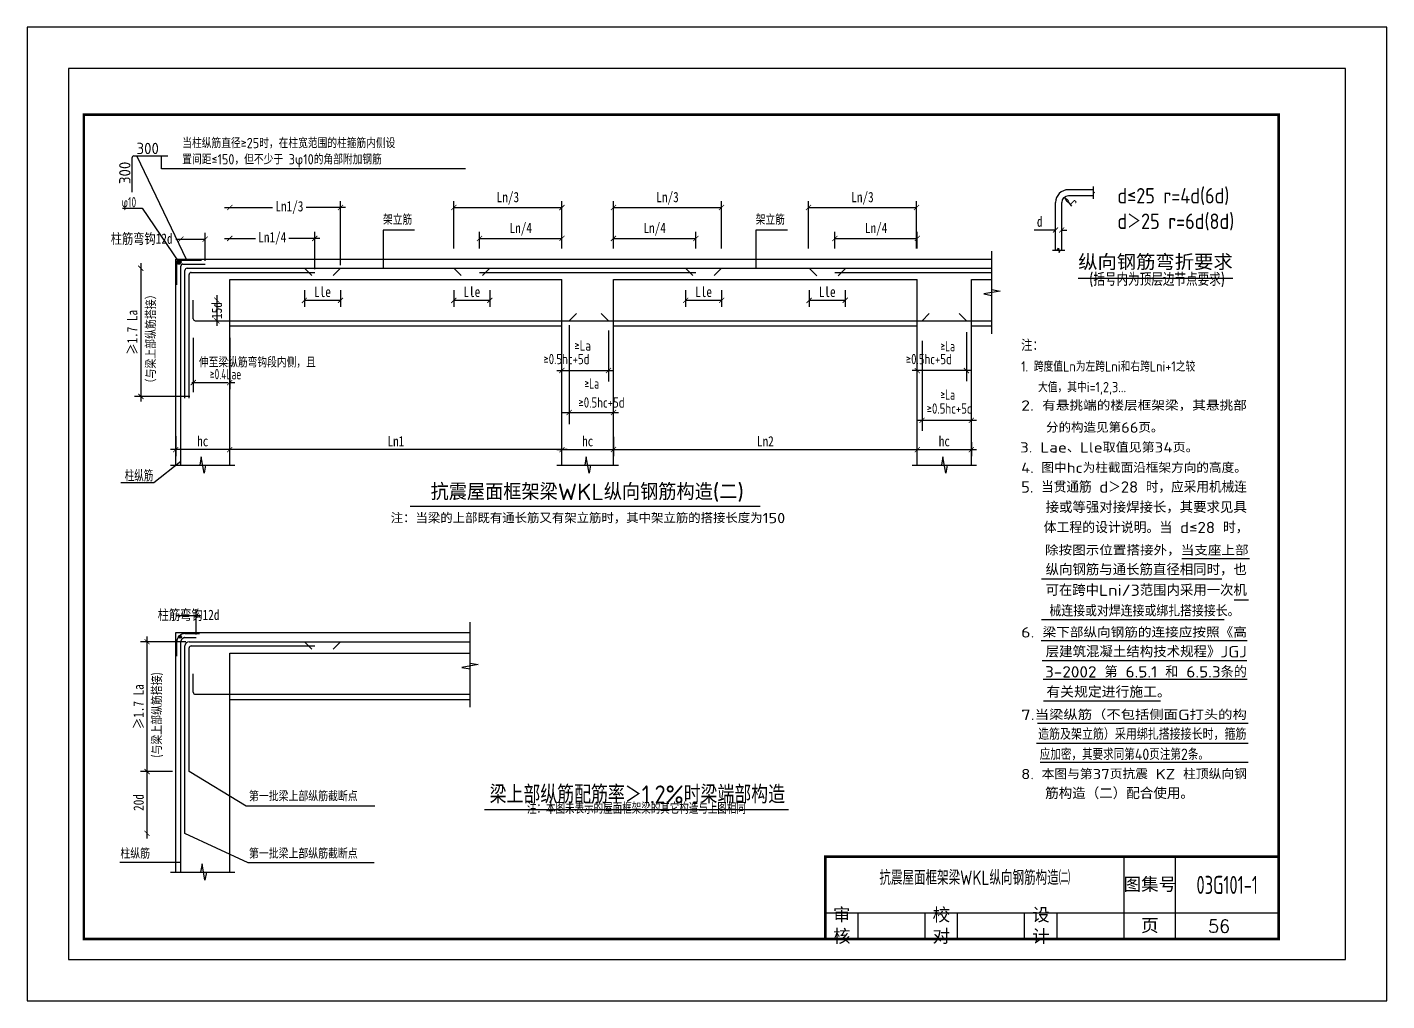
# Model space of a CAD drawing. Extents: x 1442 to 2852, y 1062 to 1251.
# Drawn here: x 1441.5 to 1705.5, y 1061.6 to 1250.6 of the extents above; entities that cross this region are included whole.
import ezdxf
from ezdxf.enums import TextEntityAlignment as Align

# ---------------------------------------------------------------- set-up
doc = ezdxf.new("R2010")
doc.units = 0
doc.header["$LTSCALE"] = 1000
doc.header["$MEASUREMENT"] = 0
doc.header["$PDMODE"] = 32
doc.header["$PDSIZE"] = -10
doc.linetypes.add('DASHED2', pattern=[9.525, 6.35, -3.175])
doc.layers.get('0').update_dxf_attribs({"linetype": 'CONTINUOUS'})
doc.layers.get('DEFPOINTS').update_dxf_attribs({"linetype": 'CONTINUOUS'})
for name, color, linetype in [('图线', 50, 'CONTINUOUS'), ('文字尺寸', 3, 'CONTINUOUS'), ('粗线', 10, 'CONTINUOUS'), ('粗虚', 12, 'DASHED2'), ('细线', 210, 'CONTINUOUS'), ('虚线', 4, 'DASHED2')]:
    doc.layers.add(name, color=color, linetype=linetype)
doc.styles.add('FS', font='', dxfattribs={"width": 0.8})
doc.styles.add('HZ', font='romans1.shx')
doc.styles.add('TSSD_REIN', font='tssdeng.shx', dxfattribs={"width": 0.7, "bigfont": 'hztxt.shx'})
doc.styles.get('FS').set_extended_font_data('FangSong_GB2312')
doc.dimstyles.new('FS', dxfattribs={"dimtxt": 2, "dimasz": 1, "dimexe": 1.25, "dimexo": 0.625, "dimtad": 1, "dimdec": 4, "dimtxsty": 'FS', "dimblk1": 'ARCHTICK', "dimblk2": 'ARCHTICK', "dimsah": 1, "dimcen": 0, "dimclrt": 256, "dimazin": 3, "dimtfac": 1, "dimtdec": 4, "dimtofl": 0, "dimtmove": 0, "dimatfit": 3, "dimtolj": 1, "dimtzin": 0})
doc.dimstyles.new('NORMAL', dxfattribs={"dimtxt": 2, "dimasz": 1, "dimexe": 1.25, "dimexo": 0.625, "dimtad": 1, "dimdec": 4, "dimtxsty": 'FS', "dimblk1": 'ARCHTICK', "dimblk2": 'ARCHTICK', "dimsah": 1, "dimcen": -0.09, "dimdle": 1, "dimse1": 1, "dimclrt": 256, "dimazin": 3, "dimtfac": 1, "dimtdec": 4, "dimtofl": 0, "dimtmove": 0, "dimatfit": 3, "dimtolj": 1, "dimtzin": 0})

# ---------------------------------------------------------------- blocks, each defined once
blk = doc.blocks.new('_ARCHTICK')
at = {"color": 0, "linetype": 'BYBLOCK', "const_width": 0.15}
blk.add_lwpolyline([(-0.5, -0.5), (0.5, 0.5)], dxfattribs=at)
blk = doc.blocks.new('*D135')
at = {"color": 0, "linetype": 'BYBLOCK'}
for p, q in [((1472.36, 1131.29), (1463.57, 1131.29)), ((1464.82, 1105.09), (1464.82, 1132.29))]:
    blk.add_line(p, q, dxfattribs=at)
at = {"layer": 'DEFPOINTS', "color": 0, "linetype": 'BYBLOCK'}
for p in [(1464.82, 1131.29), (1472.98, 1131.29), (1470.38, 1106.09)]:
    blk.add_point(p, dxfattribs=at)
at = {"color": 0, "linetype": 'BYBLOCK'}
for p, rotation in [((1464.82, 1131.29), 90), ((1464.82, 1106.09), 270)]:
    blk.add_blockref('_ARCHTICK', p, dxfattribs=dict(at, rotation=rotation))
at = {"linetype": 'BYBLOCK', "insert": (1463.2, 1118.69), "char_height": 2, "attachment_point": 5, "rotation": 90, "style": 'FS'}
blk.add_mtext('\\A1;≥\\f仿宋_GB2312|b0|i0|c0|p49;1.7 La', dxfattribs=at)
blk = doc.blocks.new('*D133')
at = {"color": 0, "linetype": 'BYBLOCK'}
for p, q in [((1470.38, 1136.4), (1475.38, 1136.4)), ((1474.38, 1132.72), (1474.38, 1137.65))]:
    blk.add_line(p, q, dxfattribs=at)
at = {"layer": 'DEFPOINTS', "color": 0, "linetype": 'BYBLOCK'}
for p in [(1474.38, 1136.4), (1471.38, 1131.29), (1474.38, 1132.09)]:
    blk.add_point(p, dxfattribs=at)
at = {"color": 0, "linetype": 'BYBLOCK', "rotation": 180}
blk.add_blockref('_ARCHTICK', (1471.38, 1136.4), dxfattribs=at)
at = {"color": 0, "linetype": 'BYBLOCK'}
blk.add_blockref('_ARCHTICK', (1474.38, 1136.4), dxfattribs=at)
at = {"linetype": 'BYBLOCK', "insert": (1472.88, 1136.4), "char_height": 2, "attachment_point": 5, "style": 'FS'}
blk.add_mtext('\\A1;柱筋弯钩12d', dxfattribs=at)
blk = doc.blocks.new('*D117')
at = {"color": 0, "linetype": 'BYBLOCK'}
blk.add_line((2416.2, 1168.59), (2349.7, 1168.59), dxfattribs=at)
at = {"layer": 'DEFPOINTS', "color": 0, "linetype": 'BYBLOCK'}
for p in [(2350.7, 1168.59), (2350.7, 1168.59), (2415.2, 1168.59)]:
    blk.add_point(p, dxfattribs=at)
at = {"color": 0, "linetype": 'BYBLOCK', "rotation": 180}
blk.add_blockref('_ARCHTICK', (2350.7, 1168.59), dxfattribs=at)
at = {"color": 0, "linetype": 'BYBLOCK'}
blk.add_blockref('_ARCHTICK', (2415.2, 1168.59), dxfattribs=at)
at = {"linetype": 'BYBLOCK', "insert": (2382.95, 1170.22), "char_height": 2, "attachment_point": 5, "style": 'FS'}
blk.add_mtext('\\A1;Ln1', dxfattribs=at)
blk = doc.blocks.new('*D118')
at = {"color": 0, "linetype": 'BYBLOCK'}
for p, q in [((2394.2, 1207.62), (2394.2, 1216.84)), ((2394.2, 1215.59), (2415.2, 1215.59)), ((2415.2, 1207.62), (2415.2, 1216.84))]:
    blk.add_line(p, q, dxfattribs=at)
at = {"layer": 'DEFPOINTS', "color": 0, "linetype": 'BYBLOCK'}
for p in [(2415.2, 1215.59), (2394.2, 1207), (2415.2, 1207)]:
    blk.add_point(p, dxfattribs=at)
at = {"color": 0, "linetype": 'BYBLOCK', "rotation": 180}
blk.add_blockref('_ARCHTICK', (2394.2, 1215.59), dxfattribs=at)
at = {"color": 0, "linetype": 'BYBLOCK'}
blk.add_blockref('_ARCHTICK', (2415.2, 1215.59), dxfattribs=at)
at = {"linetype": 'BYBLOCK', "insert": (2404.7, 1217.37), "char_height": 2, "attachment_point": 5, "style": 'FS'}
blk.add_mtext('\\A1;Ln/3', dxfattribs=at)
blk = doc.blocks.new('*D116')
at = {"color": 0, "linetype": 'BYBLOCK'}
for p, q in [((2399.2, 1207.62), (2399.2, 1210.84)), ((2399.2, 1209.59), (2415.2, 1209.59)), ((2415.2, 1207.62), (2415.2, 1210.84))]:
    blk.add_line(p, q, dxfattribs=at)
at = {"layer": 'DEFPOINTS', "color": 0, "linetype": 'BYBLOCK'}
for p in [(2415.2, 1209.59), (2399.2, 1207), (2415.2, 1207)]:
    blk.add_point(p, dxfattribs=at)
at = {"color": 0, "linetype": 'BYBLOCK', "rotation": 180}
blk.add_blockref('_ARCHTICK', (2399.2, 1209.59), dxfattribs=at)
at = {"color": 0, "linetype": 'BYBLOCK'}
blk.add_blockref('_ARCHTICK', (2415.2, 1209.59), dxfattribs=at)
at = {"linetype": 'BYBLOCK', "insert": (2407.2, 1211.37), "char_height": 2, "attachment_point": 5, "style": 'FS'}
blk.add_mtext('\\A1;Ln/4', dxfattribs=at)
blk = doc.blocks.new('*D131')
at = {"color": 0, "linetype": 'BYBLOCK'}
for p, q in [((1479.88, 1215.59), (1489.19, 1215.59)), ((1503.38, 1215.59), (1495.73, 1215.59)), ((1502.38, 1204.42), (1502.38, 1216.84))]:
    blk.add_line(p, q, dxfattribs=at)
at = {"layer": 'DEFPOINTS', "color": 0, "linetype": 'BYBLOCK'}
for p in [(1502.38, 1215.59), (1480.88, 1203.79), (1502.38, 1203.79)]:
    blk.add_point(p, dxfattribs=at)
at = {"color": 0, "linetype": 'BYBLOCK', "rotation": 180}
blk.add_blockref('_ARCHTICK', (1480.88, 1215.59), dxfattribs=at)
at = {"color": 0, "linetype": 'BYBLOCK'}
blk.add_blockref('_ARCHTICK', (1502.38, 1215.59), dxfattribs=at)
at = {"linetype": 'BYBLOCK', "insert": (1492.46, 1215.59), "char_height": 2, "attachment_point": 5, "style": 'FS'}
blk.add_mtext('\\A1;Ln1/3', dxfattribs=at)
blk = doc.blocks.new('*D130')
at = {"color": 0, "linetype": 'BYBLOCK'}
for p, q in [((1479.88, 1209.59), (1485.88, 1209.59)), ((1498.38, 1209.59), (1492.38, 1209.59)), ((1497.38, 1203.62), (1497.38, 1210.84))]:
    blk.add_line(p, q, dxfattribs=at)
at = {"layer": 'DEFPOINTS', "color": 0, "linetype": 'BYBLOCK'}
for p in [(1497.38, 1209.59), (1480.88, 1201.59), (1497.38, 1202.99)]:
    blk.add_point(p, dxfattribs=at)
at = {"color": 0, "linetype": 'BYBLOCK', "rotation": 180}
blk.add_blockref('_ARCHTICK', (1480.88, 1209.59), dxfattribs=at)
at = {"color": 0, "linetype": 'BYBLOCK'}
blk.add_blockref('_ARCHTICK', (1497.38, 1209.59), dxfattribs=at)
at = {"linetype": 'BYBLOCK', "insert": (1489.13, 1209.59), "char_height": 2, "attachment_point": 5, "style": 'FS'}
blk.add_mtext('\\A1;Ln1/4', dxfattribs=at)
blk = doc.blocks.new('*D136')
at = {"color": 0, "linetype": 'BYBLOCK'}
for p, q in [((1470.38, 1171.21), (1470.38, 1167.34)), ((1481.88, 1168.59), (1469.38, 1168.59))]:
    blk.add_line(p, q, dxfattribs=at)
at = {"layer": 'DEFPOINTS', "color": 0, "linetype": 'BYBLOCK'}
for p in [(1470.38, 1171.84), (1480.88, 1171.84), (1470.38, 1168.59)]:
    blk.add_point(p, dxfattribs=at)
at = {"color": 0, "linetype": 'BYBLOCK', "rotation": 180}
blk.add_blockref('_ARCHTICK', (1470.38, 1168.59), dxfattribs=at)
at = {"color": 0, "linetype": 'BYBLOCK'}
blk.add_blockref('_ARCHTICK', (1480.88, 1168.59), dxfattribs=at)
at = {"linetype": 'BYBLOCK', "insert": (1475.63, 1170.22), "char_height": 2, "attachment_point": 5, "style": 'FS'}
blk.add_mtext('\\A1;hc', dxfattribs=at)
blk = doc.blocks.new('*D132')
at = {"color": 0, "linetype": 'BYBLOCK'}
for p, q in [((1463.61, 1204.79), (1463.61, 1177.93)), ((1473.15, 1178.93), (1462.36, 1178.93))]:
    blk.add_line(p, q, dxfattribs=at)
at = {"layer": 'DEFPOINTS', "color": 0, "linetype": 'BYBLOCK'}
for p in [(1473.06, 1203.79), (1463.61, 1178.93), (1473.77, 1178.93)]:
    blk.add_point(p, dxfattribs=at)
at = {"color": 0, "linetype": 'BYBLOCK'}
for p, rotation in [((1463.61, 1203.79), 90), ((1463.61, 1178.93), 270)]:
    blk.add_blockref('_ARCHTICK', p, dxfattribs=dict(at, rotation=rotation))
at = {"linetype": 'BYBLOCK', "insert": (1461.98, 1191.36), "char_height": 2, "attachment_point": 5, "rotation": 90, "style": 'FS'}
blk.add_mtext('\\A1;≥1.7 La', dxfattribs=at)
blk = doc.blocks.new('*D129')
at = {"color": 0, "linetype": 'BYBLOCK'}
for p, q in [((1470.38, 1209.43), (1476.09, 1209.43)), ((1470.38, 1209.43), (1471.38, 1209.43)), ((1476.09, 1205.22), (1476.09, 1210.68))]:
    blk.add_line(p, q, dxfattribs=at)
at = {"layer": 'DEFPOINTS', "color": 0, "linetype": 'BYBLOCK'}
for p in [(1476.09, 1209.43), (1471.38, 1204.19), (1476.09, 1204.59)]:
    blk.add_point(p, dxfattribs=at)
at = {"color": 0, "linetype": 'BYBLOCK', "rotation": 180}
blk.add_blockref('_ARCHTICK', (1471.38, 1209.43), dxfattribs=at)
at = {"color": 0, "linetype": 'BYBLOCK'}
blk.add_blockref('_ARCHTICK', (1476.09, 1209.43), dxfattribs=at)
at = {"linetype": 'BYBLOCK', "insert": (1463.77, 1209.43), "char_height": 2, "attachment_point": 5, "style": 'FS'}
blk.add_mtext('\\A1;柱筋弯钩12d', dxfattribs=at)
blk = doc.blocks.new('*D128')
at = {"color": 0, "linetype": 'BYBLOCK'}
for p, q in [((1478.38, 1198.59), (1478.38, 1192.59)), ((1477.51, 1193.59), (1479.63, 1193.59))]:
    blk.add_line(p, q, dxfattribs=at)
at = {"layer": 'DEFPOINTS', "color": 0, "linetype": 'BYBLOCK'}
for p in [(1473.78, 1197.59), (1476.88, 1193.59), (1478.38, 1193.59)]:
    blk.add_point(p, dxfattribs=at)
at = {"color": 0, "linetype": 'BYBLOCK'}
for p, rotation in [((1478.38, 1197.59), 90), ((1478.38, 1193.59), 270)]:
    blk.add_blockref('_ARCHTICK', p, dxfattribs=dict(at, rotation=rotation))
at = {"linetype": 'BYBLOCK', "insert": (1478.38, 1195.59), "char_height": 2, "attachment_point": 5, "rotation": 90, "style": 'FS'}
blk.add_mtext('\\A1;15d', dxfattribs=at)
blk = doc.blocks.new('*D119')
at = {"color": 0, "linetype": 'BYBLOCK'}
for p, q in [((1495.38, 1199.54), (1495.38, 1196.32)), ((1502.38, 1199.54), (1502.38, 1196.32)), ((1502.38, 1197.57), (1495.38, 1197.57))]:
    blk.add_line(p, q, dxfattribs=at)
at = {"layer": 'DEFPOINTS', "color": 0, "linetype": 'BYBLOCK'}
for p in [(1495.38, 1200.16), (1502.38, 1200.16), (1495.38, 1197.57)]:
    blk.add_point(p, dxfattribs=at)
at = {"color": 0, "linetype": 'BYBLOCK', "rotation": 180}
blk.add_blockref('_ARCHTICK', (1495.38, 1197.57), dxfattribs=at)
at = {"color": 0, "linetype": 'BYBLOCK'}
blk.add_blockref('_ARCHTICK', (1502.38, 1197.57), dxfattribs=at)
at = {"linetype": 'BYBLOCK', "insert": (1498.88, 1199.2), "char_height": 2, "attachment_point": 5, "style": 'FS'}
blk.add_mtext('\\A1;Lle', dxfattribs=at)
blk = doc.blocks.new('*D120')
at = {"color": 0, "linetype": 'BYBLOCK'}
for p, q in [((1524.38, 1199.54), (1524.38, 1196.32)), ((1531.38, 1199.54), (1531.38, 1196.32)), ((1531.38, 1197.57), (1524.38, 1197.57))]:
    blk.add_line(p, q, dxfattribs=at)
at = {"layer": 'DEFPOINTS', "color": 0, "linetype": 'BYBLOCK'}
for p in [(1524.38, 1200.16), (1531.38, 1200.16), (1524.38, 1197.57)]:
    blk.add_point(p, dxfattribs=at)
at = {"color": 0, "linetype": 'BYBLOCK', "rotation": 180}
blk.add_blockref('_ARCHTICK', (1524.38, 1197.57), dxfattribs=at)
at = {"color": 0, "linetype": 'BYBLOCK'}
blk.add_blockref('_ARCHTICK', (1531.38, 1197.57), dxfattribs=at)
at = {"linetype": 'BYBLOCK', "insert": (1527.88, 1199.2), "char_height": 2, "attachment_point": 5, "style": 'FS'}
blk.add_mtext('\\A1;Lle', dxfattribs=at)
blk = doc.blocks.new('*D125')
at = {"color": 0, "linetype": 'BYBLOCK'}
for p, q in [((2425.2, 1207.62), (2425.2, 1216.84)), ((2425.2, 1215.59), (2446.2, 1215.59)), ((2446.2, 1207.62), (2446.2, 1216.84))]:
    blk.add_line(p, q, dxfattribs=at)
at = {"layer": 'DEFPOINTS', "color": 0, "linetype": 'BYBLOCK'}
for p in [(2446.2, 1215.59), (2425.2, 1207), (2446.2, 1207)]:
    blk.add_point(p, dxfattribs=at)
at = {"color": 0, "linetype": 'BYBLOCK', "rotation": 180}
blk.add_blockref('_ARCHTICK', (2425.2, 1215.59), dxfattribs=at)
at = {"color": 0, "linetype": 'BYBLOCK'}
blk.add_blockref('_ARCHTICK', (2446.2, 1215.59), dxfattribs=at)
at = {"linetype": 'BYBLOCK', "insert": (2435.7, 1217.37), "char_height": 2, "attachment_point": 5, "style": 'FS'}
blk.add_mtext('\\A1;Ln/3', dxfattribs=at)
blk = doc.blocks.new('*D123')
at = {"color": 0, "linetype": 'BYBLOCK'}
for p, q in [((2463.05, 1207.62), (2463.05, 1216.84)), ((2463.05, 1215.59), (2484.05, 1215.59)), ((2484.05, 1207.62), (2484.05, 1216.84))]:
    blk.add_line(p, q, dxfattribs=at)
at = {"layer": 'DEFPOINTS', "color": 0, "linetype": 'BYBLOCK'}
for p in [(2484.05, 1215.59), (2463.05, 1207), (2484.05, 1207)]:
    blk.add_point(p, dxfattribs=at)
at = {"color": 0, "linetype": 'BYBLOCK', "rotation": 180}
blk.add_blockref('_ARCHTICK', (2463.05, 1215.59), dxfattribs=at)
at = {"color": 0, "linetype": 'BYBLOCK'}
blk.add_blockref('_ARCHTICK', (2484.05, 1215.59), dxfattribs=at)
at = {"linetype": 'BYBLOCK', "insert": (2473.55, 1217.37), "char_height": 2, "attachment_point": 5, "style": 'FS'}
blk.add_mtext('\\A1;Ln/3', dxfattribs=at)
blk = doc.blocks.new('*D121')
at = {"color": 0, "linetype": 'BYBLOCK'}
blk.add_line((2424.2, 1168.59), (2485.2, 1168.59), dxfattribs=at)
at = {"layer": 'DEFPOINTS', "color": 0, "linetype": 'BYBLOCK'}
for p in [(2425.2, 1168.59), (2484.2, 1168.59), (2484.2, 1168.59)]:
    blk.add_point(p, dxfattribs=at)
at = {"color": 0, "linetype": 'BYBLOCK', "rotation": 180}
blk.add_blockref('_ARCHTICK', (2425.2, 1168.59), dxfattribs=at)
at = {"color": 0, "linetype": 'BYBLOCK'}
blk.add_blockref('_ARCHTICK', (2484.2, 1168.59), dxfattribs=at)
at = {"linetype": 'BYBLOCK', "insert": (2454.7, 1170.22), "char_height": 2, "attachment_point": 5, "style": 'FS'}
blk.add_mtext('\\A1;Ln2', dxfattribs=at)
blk = doc.blocks.new('*D122')
at = {"color": 0, "linetype": 'BYBLOCK'}
for p, q in [((1593.38, 1199.54), (1593.38, 1196.32)), ((1600.38, 1199.54), (1600.38, 1196.32)), ((1600.38, 1197.57), (1593.38, 1197.57))]:
    blk.add_line(p, q, dxfattribs=at)
at = {"layer": 'DEFPOINTS', "color": 0, "linetype": 'BYBLOCK'}
for p in [(1593.38, 1200.16), (1600.38, 1200.16), (1593.38, 1197.57)]:
    blk.add_point(p, dxfattribs=at)
at = {"color": 0, "linetype": 'BYBLOCK', "rotation": 180}
blk.add_blockref('_ARCHTICK', (1593.38, 1197.57), dxfattribs=at)
at = {"color": 0, "linetype": 'BYBLOCK'}
blk.add_blockref('_ARCHTICK', (1600.38, 1197.57), dxfattribs=at)
at = {"linetype": 'BYBLOCK', "insert": (1596.88, 1199.2), "char_height": 2, "attachment_point": 5, "style": 'FS'}
blk.add_mtext('\\A1;Lle', dxfattribs=at)
blk = doc.blocks.new('*D124')
at = {"color": 0, "linetype": 'BYBLOCK'}
for p, q in [((2425.2, 1207.62), (2425.2, 1210.84)), ((2425.2, 1209.59), (2441.2, 1209.59)), ((2441.2, 1207.62), (2441.2, 1210.84))]:
    blk.add_line(p, q, dxfattribs=at)
at = {"layer": 'DEFPOINTS', "color": 0, "linetype": 'BYBLOCK'}
for p in [(2441.2, 1209.59), (2425.2, 1207), (2441.2, 1207)]:
    blk.add_point(p, dxfattribs=at)
at = {"color": 0, "linetype": 'BYBLOCK', "rotation": 180}
blk.add_blockref('_ARCHTICK', (2425.2, 1209.59), dxfattribs=at)
at = {"color": 0, "linetype": 'BYBLOCK'}
blk.add_blockref('_ARCHTICK', (2441.2, 1209.59), dxfattribs=at)
at = {"linetype": 'BYBLOCK', "insert": (2433.2, 1211.37), "char_height": 2, "attachment_point": 5, "style": 'FS'}
blk.add_mtext('\\A1;Ln/4', dxfattribs=at)
blk = doc.blocks.new('*D126')
at = {"color": 0, "linetype": 'BYBLOCK'}
for p, q in [((1569.38, 1199.54), (1569.38, 1196.32)), ((1576.38, 1199.54), (1576.38, 1196.32)), ((1576.38, 1197.57), (1569.38, 1197.57))]:
    blk.add_line(p, q, dxfattribs=at)
at = {"layer": 'DEFPOINTS', "color": 0, "linetype": 'BYBLOCK'}
for p in [(1569.38, 1200.16), (1576.38, 1200.16), (1569.38, 1197.57)]:
    blk.add_point(p, dxfattribs=at)
at = {"color": 0, "linetype": 'BYBLOCK', "rotation": 180}
blk.add_blockref('_ARCHTICK', (1569.38, 1197.57), dxfattribs=at)
at = {"color": 0, "linetype": 'BYBLOCK'}
blk.add_blockref('_ARCHTICK', (1576.38, 1197.57), dxfattribs=at)
at = {"linetype": 'BYBLOCK', "insert": (1572.88, 1199.2), "char_height": 2, "attachment_point": 5, "style": 'FS'}
blk.add_mtext('\\A1;Lle', dxfattribs=at)
blk = doc.blocks.new('*D127')
at = {"color": 0, "linetype": 'BYBLOCK'}
for p, q in [((2468.2, 1207.62), (2468.2, 1210.84)), ((2468.2, 1209.59), (2484.2, 1209.59)), ((2484.2, 1207.62), (2484.2, 1210.84))]:
    blk.add_line(p, q, dxfattribs=at)
at = {"layer": 'DEFPOINTS', "color": 0, "linetype": 'BYBLOCK'}
for p in [(2484.2, 1209.59), (2468.2, 1207), (2484.2, 1207)]:
    blk.add_point(p, dxfattribs=at)
at = {"color": 0, "linetype": 'BYBLOCK', "rotation": 180}
blk.add_blockref('_ARCHTICK', (2468.2, 1209.59), dxfattribs=at)
at = {"color": 0, "linetype": 'BYBLOCK'}
blk.add_blockref('_ARCHTICK', (2484.2, 1209.59), dxfattribs=at)
at = {"linetype": 'BYBLOCK', "insert": (2476.2, 1211.37), "char_height": 2, "attachment_point": 5, "style": 'FS'}
blk.add_mtext('\\A1;Ln/4', dxfattribs=at)
blk = doc.blocks.new('*D74')
at = {"color": 0, "linetype": 'BYBLOCK'}
for p, q in [((1364.61, 1209.43), (1364.61, 1212.47)), ((1365.81, 1209.43), (1365.81, 1212.47)), ((1364.61, 1211.22), (1360.47, 1211.22)), ((1365.81, 1211.22), (1366.81, 1211.22))]:
    blk.add_line(p, q, dxfattribs=at)
at = {"layer": 'DEFPOINTS', "color": 0, "linetype": 'BYBLOCK'}
for p in [(1364.61, 1211.22), (1364.61, 1208.81), (1365.81, 1208.81)]:
    blk.add_point(p, dxfattribs=at)
at = {"color": 0, "linetype": 'BYBLOCK'}
blk.add_blockref('_ARCHTICK', (1364.61, 1211.22), dxfattribs=at)
at = {"color": 0, "linetype": 'BYBLOCK', "rotation": 180}
blk.add_blockref('_ARCHTICK', (1365.81, 1211.22), dxfattribs=at)
at = {"linetype": 'BYBLOCK', "insert": (1361.54, 1212.84), "char_height": 2, "attachment_point": 5, "style": 'FS'}
blk.add_mtext('\\A1;d', dxfattribs=at)
blk = doc.blocks.new('_CLOSEDBLANK')
at = {"color": 0, "linetype": 'BYBLOCK'}
for p, q in [((-1, 0.17), (0, 0)), ((-1, 0.17), (-1, -0.17)), ((0, 0), (-1, -0.17))]:
    blk.add_line(p, q, dxfattribs=at)

msp = doc.modelspace()

# ---------------------------------------------------------------- hatches: boundary and pattern name
at = {"layer": '粗线'}
for points in [[(1471.41791, 1204.99096, 1), (1470.61791, 1204.99096, 1)], [(1471.4858, 1132.22878, 0.566926778), (1471.0924, 1132.46423, 0.025373343), (1470.97942, 1132.34772, 0.115866509), (1470.95149, 1132.22878, 1.000000719)]]:
    msp.add_hatch(color=256, dxfattribs=at).paths.add_polyline_path(points)

# ---------------------------------------------------------------- linework, layer by layer
at = {"color": 0, "linetype": 'BYBLOCK'}
for p, q in [((1473.78308, 1190.2633), (1473.78308, 1180.34358)), ((1480.88308, 1190.2633), (1480.88308, 1180.34358))]:
    msp.add_line(p, q, dxfattribs=at)
for p, q in [((1654.54497, 1073.59358), (1654.54497, 1089.59358)), ((1664.54497, 1073.59358), (1664.54497, 1089.59358)), ((1684.54497, 1078.59358), (1596.54497, 1078.59358)), ((1602.87897, 1073.59358), (1602.87897, 1078.59358)), ((1615.87897, 1073.59358), (1615.87897, 1078.59358)), ((1622.21197, 1073.59358), (1622.21197, 1078.59358)), ((1635.21197, 1073.59358), (1635.21197, 1078.59358)), ((1641.54497, 1073.59358), (1641.54497, 1078.59358))]:
    msp.add_line(p, q)
msp.add_lwpolyline([(1441.54497, 1061.59358), (1705.54497, 1061.59358), (1705.54497, 1250.59358), (1441.54497, 1250.59358)], close=True)
at = {"const_width": 0.5}
for points in [[(1452.54497, 1073.59358), (1684.54497, 1073.59358), (1684.54497, 1233.59358), (1452.54497, 1233.59358), (1452.54497, 1073.59358)], [(1684.54497, 1089.59358), (1596.54497, 1089.59358), (1596.54497, 1073.59358)]]:
    msp.add_lwpolyline(points, dxfattribs=at)
at = {"layer": 'DEFPOINTS'}
msp.add_lwpolyline([(1449.54497, 1069.59358), (1697.54497, 1069.59358), (1697.54497, 1242.59358), (1449.54497, 1242.59358)], close=True, dxfattribs=at)
at = {"layer": 'DEFPOINTS', "color": 0, "linetype": 'BYBLOCK'}
for p in [(1643.7131, 1216.5532), (1644.50625, 1215.52319), (1473.78308, 1190.8883), (1480.88308, 1190.8883), (1542.38308, 1188.56916), (1555.38308, 1188.56916), (1480.88308, 1161.78084), (1502.38308, 1161.65872), (1480.88308, 1118.3883)]:
    msp.add_point(p, dxfattribs=at)
at = {"layer": '图线'}
for p, q in [((1472.56428, 1205.39358), (1462.8176, 1225.59358)), ((1467.6366, 1223.09328), (1467.6366, 1225.59358)), ((1526.683, 1223.09328), (1467.6366, 1223.09328)), ((1460.02345, 1215.4597), (1463.85618, 1215.4597)), ((1463.85618, 1215.4597), (1471.01791, 1204.99096)), ((1510.63957, 1211.18753), (1510.63957, 1203.79358)), ((1516.77701, 1211.18753), (1510.63957, 1211.18753)), ((1583.00701, 1211.18753), (1583.00701, 1203.79358)), ((1589.14444, 1211.18753), (1583.00701, 1211.18753)), ((1466.16113, 1162.17993), (1471.38308, 1166.36687)), ((1459.72215, 1162.17993), (1466.16113, 1162.17993)), ((1665.76408, 1147.47078), (1678.86754, 1147.47078)), ((1638.49879, 1143.49315), (1673.52536, 1143.49315)), ((1675.88036, 1139.42066), (1678.69478, 1139.42066)), ((1638.52023, 1135.61654), (1673.94889, 1135.61654)), ((1638.4277, 1131.51438), (1678.4576, 1131.51438)), ((1638.62248, 1127.62225), (1678.36021, 1127.62225)), ((1638.81728, 1124.02203), (1678.4576, 1124.02203)), ((1638.91467, 1119.83798), (1661.60803, 1119.83798)), ((1637.74592, 1115.50799), (1678.65239, 1115.50799)), ((1637.55113, 1111.61586), (1678.65239, 1111.61586)), ((1638.2329, 1107.91834), (1678.65239, 1107.91834)), ((1484.07715, 1099.40807), (1472.98308, 1106.09358)), ((1509.04454, 1099.40807), (1484.07715, 1099.40807)), ((1484.47557, 1088.39576), (1472.18308, 1094.09358)), ((1459.50818, 1088.52844), (1471.38308, 1088.52844)), ((1508.91174, 1088.39576), (1484.47557, 1088.39576))]:
    msp.add_line(p, q, dxfattribs=at)
at = {"layer": '文字尺寸', "linetype": 'BYBLOCK'}
for p, q in [((1643.60786, 1216.73717), (1644.30661, 1215.82975)), ((1544.38308, 1183.95386), (1555.38308, 1183.95386)), ((1624.88308, 1183.93214), (1613.38308, 1183.93214)), ((1473.50071, 1181.59358), (1480.60071, 1181.59358)), ((1480.88308, 1181.59358), (1481.89438, 1181.59358)), ((1545.38308, 1175.79681), (1556.38308, 1175.79681)), ((1614.38308, 1174.2795), (1625.88308, 1174.2795))]:
    msp.add_line(p, q, dxfattribs=at)
at = {"layer": '文字尺寸'}
for p, q in [((1546.80209, 1192.74566), (1546.80209, 1173.54136)), ((1554.4255, 1191.71256), (1554.4255, 1181.8252)), ((1623.91142, 1191.35984), (1623.91142, 1181.86682)), ((1473.78308, 1190.2633), (1473.78308, 1179.73344)), ((1615.29978, 1189.7072), (1615.29978, 1172.21418))]:
    msp.add_line(p, q, dxfattribs=at)
at = {"layer": '粗线'}
for p, q in [((1461.88308, 1225.19358), (1461.88308, 1218.59358)), ((1462.28308, 1225.59358), (1468.88308, 1225.59358)), ((1472.18308, 1178.59358), (1472.18308, 1203.39358)), ((1472.58308, 1203.79358), (1628.88308, 1203.79358)), ((1472.98308, 1178.59358), (1472.98308, 1202.59358)), ((1473.38308, 1202.99358), (1497.38308, 1202.99358)), ((1495.38308, 1203.79358), (1496.79729, 1202.37937)), ((1502.38308, 1203.79358), (1500.96887, 1202.37937)), ((1524.38308, 1203.79358), (1525.79729, 1202.37937)), ((1529.38308, 1202.99358), (1571.38308, 1202.99358)), ((1531.38308, 1203.79358), (1529.96887, 1202.37937)), ((1569.38308, 1203.79358), (1570.79729, 1202.37937)), ((1576.38308, 1203.79358), (1574.96887, 1202.37937)), ((1593.44183, 1203.73483), (1594.85605, 1202.32062)), ((1598.38308, 1202.99358), (1628.88308, 1202.99358)), ((1600.44183, 1203.73483), (1599.02762, 1202.32062)), ((1645.62335, 1201.90334), (1675.62335, 1201.90334)), ((1473.78308, 1193.99358), (1473.78308, 1197.59358)), ((1474.18308, 1193.59358), (1628.88308, 1193.59358)), ((1548.2163, 1195.0078), (1546.80209, 1193.59358)), ((1553.01129, 1195.0078), (1554.4255, 1193.59358)), ((1616.714, 1195.0078), (1615.29978, 1193.59358)), ((1622.4972, 1195.0078), (1623.91142, 1193.59358)), ((1515.88308, 1157.59358), (1583.88308, 1157.59358)), ((1472.18308, 1094.09358), (1472.18308, 1130.49358)), ((1472.98308, 1131.29358), (1527.54497, 1131.29358)), ((1472.98308, 1106.09358), (1472.98308, 1130.09358)), ((1473.38308, 1130.49358), (1497.38308, 1130.49358)), ((1495.38308, 1131.29358), (1496.79729, 1129.87937)), ((1502.38308, 1131.29358), (1500.96887, 1129.87937)), ((1473.78308, 1121.49358), (1473.78308, 1125.09358)), ((1474.18308, 1121.09358), (1527.54497, 1121.09358)), ((1530.34911, 1098.70604), (1589.34911, 1098.70604))]:
    msp.add_line(p, q, dxfattribs=at)
for centre, radius in [((1471.01791, 1204.99096), 0.4), ((1471.21864, 1132.22878), 0.26716)]:
    msp.add_circle(centre, radius, dxfattribs=at)
for centre, radius, start, end in [((1462.28308, 1225.19358), 0.4, 90, 180), ((1472.58308, 1203.39358), 0.4, 90, 180), ((1473.38308, 1202.59358), 0.4, 90, 180), ((1473.38308, 1202.59358), 0.4, 90, 180), ((1473.38308, 1202.59358), 0.4, 90, 180), ((1474.18308, 1193.99358), 0.4, 180, 270), ((1472.98308, 1130.49358), 0.8, 90, 180), ((1473.38308, 1130.09358), 0.4, 90, 180), ((1473.38308, 1130.09358), 0.4, 90, 180), ((1473.38308, 1130.09358), 0.4, 90, 180), ((1474.18308, 1121.49358), 0.4, 180, 270)]:
    msp.add_arc(centre, radius, start, end, dxfattribs=at)
at = {"layer": '粗虚', "ltscale": 0.15}
for p, q in [((1470.58308, 1200.59358), (1470.58308, 1204.99358)), ((1470.98308, 1205.39358), (1475.38308, 1205.39358)), ((1471.38308, 1165.59358), (1471.38308, 1204.19358)), ((1471.78308, 1204.59358), (1476.08725, 1204.59358))]:
    msp.add_line(p, q, dxfattribs=at)
at = {"layer": '粗虚'}
for p, q in [((1472.18308, 1132.89358), (1474.98122, 1132.89358)), ((1470.58308, 1128.47487), (1470.58308, 1131.29358)), ((1471.38308, 1086.59358), (1471.38308, 1131.29358)), ((1472.18308, 1132.09358), (1474.38122, 1132.09358))]:
    msp.add_line(p, q, dxfattribs=at)
at = {"layer": '粗虚', "ltscale": 0.15}
for centre in [(1470.98308, 1204.99358), (1471.78308, 1204.19358)]:
    msp.add_arc(centre, 0.4, 90, 180, dxfattribs=at)
at = {"layer": '粗虚'}
for radius in [1.6, 0.8]:
    msp.add_arc((1472.18308, 1131.29358), radius, 90, 180, dxfattribs=at)
at = {"layer": '细线'}
for p, q in [((1648.62335, 1219.0532), (1643.7131, 1219.0532)), ((1648.62335, 1217.8532), (1643.7131, 1217.8532)), ((1648.77062, 1218.52105), (1648.49501, 1218.45222)), ((1648.49501, 1218.45222), (1648.62335, 1218.37356)), ((1648.62335, 1217.2532), (1648.62335, 1219.6532)), ((1648.62335, 1218.58004), (1648.77062, 1218.52105)), ((1641.2131, 1207.29516), (1641.2131, 1216.5532)), ((1642.4131, 1207.29516), (1642.4131, 1216.5532)), ((1628.88308, 1191.09358), (1628.88308, 1207.09358)), ((1640.6131, 1207.29516), (1643.0131, 1207.29516)), ((1641.56336, 1207.29516), (1641.78543, 1207.68807)), ((1641.78543, 1207.68807), (1641.91867, 1206.84511)), ((1641.91867, 1206.84511), (1642.14075, 1207.29516)), ((1470.38308, 1205.59358), (1628.88308, 1205.59358)), ((1470.38308, 1165.59358), (1470.38308, 1205.59358)), ((1630.45877, 1199.37142), (1627.30739, 1198.81575)), ((1627.30739, 1198.81575), (1628.88308, 1198.53791)), ((1628.88308, 1199.64926), (1630.45877, 1199.37142)), ((1480.88308, 1192.59358), (1545.38308, 1192.59358)), ((1480.88308, 1165.59358), (1480.88308, 1192.59358)), ((1545.38308, 1165.59358), (1545.38308, 1192.59358)), ((1555.38308, 1192.59358), (1614.38308, 1192.59358)), ((1555.38308, 1165.59358), (1555.38308, 1192.59358)), ((1614.38308, 1165.59358), (1614.38308, 1192.59358)), ((1624.88308, 1165.59358), (1624.88308, 1192.59358)), ((1624.88308, 1192.59358), (1628.88308, 1192.59358)), ((1475.35524, 1167.16928), (1475.07741, 1165.59358)), ((1475.91092, 1164.01789), (1475.35524, 1167.16928)), ((1550.10524, 1167.16928), (1549.82741, 1165.59358)), ((1550.66092, 1164.01789), (1550.10524, 1167.16928)), ((1619.35524, 1167.16928), (1619.07741, 1165.59358)), ((1619.91092, 1164.01789), (1619.35524, 1167.16928)), ((1469.38308, 1165.59358), (1481.88308, 1165.59358)), ((1476.18875, 1165.59358), (1475.91092, 1164.01789)), ((1544.38308, 1165.59358), (1556.38308, 1165.59358)), ((1550.93875, 1165.59358), (1550.66092, 1164.01789)), ((1613.38308, 1165.59358), (1625.88308, 1165.59358)), ((1620.18875, 1165.59358), (1619.91092, 1164.01789)), ((1470.38308, 1086.59358), (1470.38308, 1133.09358)), ((1470.38308, 1133.09358), (1527.54497, 1133.09358)), ((1527.54497, 1118.59358), (1527.54497, 1135.09358)), ((1529.12066, 1126.87142), (1525.96927, 1126.31575)), ((1525.96927, 1126.31575), (1527.54497, 1126.03791)), ((1527.54497, 1127.14926), (1529.12066, 1126.87142)), ((1480.88308, 1086.59358), (1480.88308, 1120.09358)), ((1480.88308, 1120.09358), (1527.54497, 1120.09358)), ((1475.5055, 1088.16928), (1475.22766, 1086.59358)), ((1476.06117, 1085.01789), (1475.5055, 1088.16928)), ((1469.38308, 1086.59358), (1481.88308, 1086.59358)), ((1476.33901, 1086.59358), (1476.06117, 1085.01789))]:
    msp.add_line(p, q, dxfattribs=at)
for radius in [2.5, 1.3, 0.1]:
    msp.add_arc((1643.7131, 1216.5532), radius, 90, 180, dxfattribs=at)
at = {"layer": '虚线', "ltscale": 0.15}
for p, q in [((1480.88308, 1201.59358), (1545.38308, 1201.59358)), ((1480.88308, 1192.59358), (1480.88308, 1201.59358)), ((1545.38308, 1192.59358), (1545.38308, 1201.59358)), ((1555.38308, 1201.59358), (1614.38308, 1201.59358)), ((1555.38308, 1192.59358), (1555.38308, 1201.59358)), ((1614.38308, 1192.59358), (1614.38308, 1201.59358)), ((1624.88308, 1201.59358), (1628.88308, 1201.59358)), ((1624.88308, 1192.59358), (1624.88308, 1201.59358)), ((1480.88308, 1129.09358), (1527.54497, 1129.09358)), ((1480.88308, 1120.09358), (1480.88308, 1129.09358))]:
    msp.add_line(p, q, dxfattribs=at)

# ---------------------------------------------------------------- block references
at = {"layer": '文字尺寸', "linetype": 'BYBLOCK'}
for name, p, rotation in [('_CLOSEDBLANK', (1642.98022, 1217.59947), 127.5975530621904), ('_ARCHTICK', (1545.38308, 1183.95386), 180), ('_ARCHTICK', (1473.78308, 1181.59358), 180), ('_ARCHTICK', (1546.80209, 1175.79681), 180), ('_ARCHTICK', (1615.29978, 1174.2795), 180)]:
    msp.add_blockref(name, p, dxfattribs=dict(at, rotation=rotation))
for p in [(1554.4255, 1183.95386), (1480.88308, 1181.59358), (1555.38308, 1175.79681), (1624.88308, 1174.2795)]:
    msp.add_blockref('_ARCHTICK', p, dxfattribs=at)
at = {"layer": '文字尺寸', "linetype": 'BYBLOCK', "xscale": -1}
msp.add_blockref('_ARCHTICK', (1614.38308, 1183.93214), dxfattribs=at)
at = {"layer": '文字尺寸', "linetype": 'BYBLOCK', "xscale": -1, "rotation": 180}
msp.add_blockref('_ARCHTICK', (1623.91142, 1183.93214), dxfattribs=at)

# ---------------------------------------------------------------- texts
at = {"style": 'TSSD_REIN', "width": 0.8}
msp.add_text('抗震屋面框架梁WKL纵向钢筋构造㈡', height=2.8, dxfattribs=at).set_placement((1625.54497, 1084.09358), align=Align.CENTER)
at = {"attachment_point": 5}
for s, insert, char_height, width, style in [('图集号', (1659.54497, 1084.09358), 2.5, 10, 'HZ'), ('03G101-1', (1674.54497, 1084.09358), 3.5, 20, 'TSSD_REIN'), ('审核', (1599.71197, 1076.09358), 2.5, 6.334, 'HZ'), ('校对', (1619.04547, 1076.09358), 2.5, 6.333, 'HZ'), ('设计', (1638.37847, 1076.09358), 2.5, 6.333, 'HZ'), ('页', (1659.54497, 1076.09358), 2.5, 10, 'HZ')]:
    msp.add_mtext(s, dxfattribs=dict(at, insert=insert, char_height=char_height, width=width, style=style))
at = {"style": 'HZ', "flags": 8}
msp.add_attdef('56', text='', height=2.5, dxfattribs=at).set_placement((1672.97958, 1076.07461), align=Align.MIDDLE_CENTER)
at = {"layer": '文字尺寸', "style": 'TSSD_REIN'}
for s, p in [('300', (1462.76898, 1225.95923)), ('注：', (1634.54497, 1187.73492))]:
    msp.add_text(s, height=2.2, dxfattribs=at).set_placement(p)
for s, height, width, p in [('当柱纵筋直径≥25时，在柱宽范围的柱箍筋内侧设', 2, 0.9, (1471.65768, 1227.10995)), ('置间距≤150，但不少于 3φ10的角部附加钢筋', 2, 0.9, (1471.65768, 1223.9532)), ('d≤25 r=4d(6d)', 3, 0.9, (1653.22754, 1216.37265)), ('φ10', 2, 0.7, (1459.87014, 1215.61284)), ('架立筋', 2, 0.7, (1510.63957, 1212.24455)), ('架立筋', 2, 0.7, (1583.00701, 1212.24455)), ('d＞25 r=6d(8d)', 3, 0.9, (1653.22754, 1211.42095)), ('≥La', 2, 0.8, (1547.79031, 1187.79187)), ('伸至梁纵筋弯钩段内侧，且', 2, 0.7, (1474.89892, 1184.55061)), ('≥0.5hc+5d', 2, 0.8, (1541.76908, 1185.17361)), ('≥0.5hc+5d', 2, 0.8, (1612.13877, 1185.17361)), ('1. 跨度值Ln为左跨Lni和右跨Lni+1之较', 2, 0.9, (1634.54497, 1183.73492)), ('   大值，其中i=1,2,3...', 2, 0.9, (1634.54497, 1179.73492)), ('≥0.5hc+5d', 2, 0.8, (1548.57537, 1176.74406)), ('≥0.5hc+5d', 2, 0.8, (1616.18881, 1175.56392)), ('第一批梁上部纵筋截断点', 2, 0.8, (1484.60838, 1100.33681)), ('柱纵筋', 2, 0.8, (1459.64098, 1089.19183)), ('第一批梁上部纵筋截断点', 2, 0.8, (1484.60838, 1089.19183))]:
    msp.add_text(s, height=height, dxfattribs=dict(at, width=width)).set_placement(p)
msp.add_text('300', height=2.2, rotation=90, dxfattribs=at).set_placement((1461.59646, 1220.13363))
at = {"layer": '文字尺寸', "style": 'TSSD_REIN', "width": 0.8}
for s, rotation, p in [('r', 315, (1643.81017, 1216.21843)), ('（与梁上部纵筋搭接）', 90, (1466.57286, 1180.47868)), ('(与梁上部纵筋搭接)', 90, (1467.74211, 1108.82823))]:
    msp.add_text(s, height=2, rotation=rotation, dxfattribs=at).set_placement(p)
at = {"layer": '文字尺寸', "style": 'TSSD_REIN'}
for s, height, width, p, p2 in [('纵向钢筋弯折要求', 3, 1.267465, (1645.62335, 1203.44835), (1675.62335, 1203.44835)), ('2. 有悬挑端的楼层框架梁，其悬挑部', 2, 1.32297, (1634.54497, 1176.1514), (1678.37044, 1176.1514)), ('   分的构造见第66页。', 2, 1.30817, (1634.95083, 1171.88033), (1662.1728, 1171.88033)), ('3. Lae、Lle取值见第34页。', 2, 1.305285, (1634.33269, 1168.0267), (1669.00457, 1168.0267)), ('4. 图中hc为柱截面沿框架方向的高度。', 2, 1.256811, (1634.54497, 1164.0681), (1678.37044, 1164.0681)), ('抗震屋面框架梁WKL纵向钢筋构造(二)', 3.2, 1.079117, (1519.88308, 1158.78677), (1580.71207, 1158.78677)), ('5. 当贯通筋 d＞28 时，应采用机械连', 2.2, 1.115128, (1634.54497, 1160.2347), (1678.37044, 1160.2347)), ('注：当梁的上部既有通长筋又有架立筋时，其中架立筋的搭接长度为150', 2, 1.194216, (1512.12488, 1154.30459), (1588.7384, 1154.30459)), ('   接或等强对接焊接长，其要求见具', 2.2, 1.212812, (1634.54497, 1156.29779), (1678.37044, 1156.29779)), ('   体工程的设计说明。当 d≤28 时，', 2.2, 1.170388, (1634.36661, 1152.37534), (1678.7107, 1152.37534)), ('   除按图示位置搭接外，当支座上部', 2, 1.350528, (1634.36661, 1148.03642), (1678.7107, 1148.03642)), ('   纵向钢筋与通长筋直径相同时，也', 2.2, 1.212812, (1634.54497, 1144.19727), (1678.37044, 1144.19727)), ('   可在跨中Lni/3范围内采用一次机', 2.2, 1.195443, (1634.54497, 1140.19727), (1678.37044, 1140.19727)), ('    械连接或对焊连接或绑扎搭接接长。 ', 2.2, 1.077889, (1634.42387, 1136.19727), (1678.34065, 1136.19727)), ('6. 梁下部纵向钢筋的连接应按照《高', 2, 1.326754, (1634.54497, 1132.11184), (1678.37044, 1132.11184)), ('   层建筑混凝土结构技术规程》JGJ', 2.2, 1.220666, (1634.54497, 1128.2629), (1678.37044, 1128.2629)), ('   3-2002 第 6.5.1 和 6.5.3条的', 2.2, 1.082552, (1634.54497, 1124.348), (1678.37044, 1124.348)), ('   有关规定进行施工。', 2.2, 1.3392, (1634.54497, 1120.42781), (1663.61299, 1120.42781)), ('7.当梁纵筋（不包括侧面G打头的构', 2, 1.380336, (1634.54497, 1116.11184), (1678.37044, 1116.11184)), ('   造筋及架立筋）采用绑扎搭接接长时，箍筋', 2.2, 0.986431, (1633.96134, 1112.2629), (1678.28707, 1112.2629)), ('   应加密，其要求同第40页注第2条。', 2.2, 0.968369, (1634.42387, 1108.348), (1671.01121, 1108.348)), ('8. 本图与第37页抗震 KZ 柱顶纵向钢', 2, 1.239501, (1634.54497, 1104.61184), (1678.37044, 1104.61184)), ('梁上部纵筋配筋率＞1.2%时梁端部构造', 3.5, 0.924001, (1531.33525, 1099.90578), (1588.69915, 1099.90578)), ('   筋构造（二）配合使用。', 2.2, 1.289652, (1634.42387, 1100.7629), (1668.09089, 1100.7629))]:
    msp.add_text(s, height=height, dxfattribs=dict(at, width=width)).set_placement(p, p2, align=Align.FIT)
for s, height, width, p in [('(括号内为顶层边节点要求)', 2.5, 0.9, (1660.93969, 1200.37472)), ('注：本图未表示的屋面框架梁的其它构造与上图相同', 2.2, 0.8, (1559.84911, 1097.87123))]:
    msp.add_text(s, height=height, dxfattribs=dict(at, width=width)).set_placement(p, align=Align.CENTER)
at = {"layer": '文字尺寸', "style": 'TSSD_REIN', "width": 0.7}
msp.add_text('柱纵筋', height=2.2, dxfattribs=at).set_placement((1466.02856, 1162.41028), align=Align.RIGHT)
at = {"layer": '文字尺寸', "linetype": 'BYBLOCK', "char_height": 2, "style": 'TSSD_REIN'}
for s, insert, attachment_point in [('\\A1;≥La', (1621.68118, 1188.68494), 6), ('\\A1;≥0.4Lae', (1480.06133, 1183.24869), 5), ('\\A1;≥La', (1552.59024, 1181.4237), 6), ('\\A1;≥La', (1621.68741, 1179.26968), 6)]:
    msp.add_mtext(s, dxfattribs=dict(at, insert=insert, attachment_point=attachment_point))

# ---------------------------------------------------------------- dimensions: what is measured, and where the dimension line sits
at = {"layer": '文字尺寸'}
for base, p1, p2, picture, middle in [((1545.38308, 1215.59358), (1524.38308, 1206.99796), (1545.38308, 1206.99796), '*D118', (1534.88308, 1215.59358)), ((1576.38308, 1215.59358), (1555.38308, 1206.99796), (1576.38308, 1206.99796), '*D125', (1565.88308, 1215.59358)), ((1614.23377, 1215.59358), (1593.23377, 1206.99796), (1614.23377, 1206.99796), '*D123', (1603.73377, 1215.59358))]:
    dim = msp.add_linear_dim(base=base, p1=p1, p2=p2, text='Ln/3', dimstyle='FS', dxfattribs=at)
    dim.commit()
    dim.dimension.update_dxf_attribs({"geometry": picture, "text_midpoint": middle, "dimtype": 128, "insert": (-869.8204, 0)})
for base, p1, p2, text, picture, middle in [((1502.38308, 1215.59358), (1480.88308, 1203.79358), (1502.38308, 1203.79358), 'Ln1/3', '*D131', (1492.45785, 1215.59358)), ((1476.08725, 1209.43385), (1471.38308, 1204.19358), (1476.08725, 1204.59358), '柱筋弯钩12d', '*D129', (1463.77322, 1209.43385)), ((1497.38308, 1209.59358), (1480.88308, 1201.59358), (1497.38308, 1202.99358), 'Ln1/4', '*D130', (1489.13308, 1209.59358)), ((1474.38122, 1136.39624), (1471.38308, 1131.29358), (1474.38122, 1132.09358), '柱筋弯钩12d', '*D133', (1472.88215, 1136.39624))]:
    dim = msp.add_linear_dim(base=base, p1=p1, p2=p2, text=text, dimstyle='NORMAL', dxfattribs=at)
    dim.commit()
    dim.dimension.update_dxf_attribs({"geometry": picture, "text_midpoint": middle, "dimtype": 128})
for base, p1, p2, text, picture, middle, set_off in [((1545.38308, 1209.59358), (1529.38308, 1206.99796), (1545.38308, 1206.99796), 'Ln/4', '*D116', (1537.38308, 1211.36994), (-869.8204, 0)), ((1571.38308, 1209.59358), (1555.38308, 1206.99796), (1571.38308, 1206.99796), 'Ln/4', '*D124', (1563.38308, 1211.36994), (-869.8204, 0)), ((1614.38308, 1209.59358), (1598.38308, 1206.99796), (1614.38308, 1206.99796), 'Ln/4', '*D127', (1606.38308, 1211.36994), (-869.8204, 0)), ((1641.2131, 1211.21958), (1642.4131, 1208.80928), (1641.2131, 1208.80928), 'd', '*D74', (1638.14269, 1212.84458), (276.6068, 0))]:
    dim = msp.add_linear_dim(base=base, p1=p1, p2=p2, text=text, dimstyle='FS', dxfattribs=at)
    dim.commit()
    dim.dimension.update_dxf_attribs({"geometry": picture, "text_midpoint": middle, "insert": set_off})
dim = msp.add_linear_dim(base=(1463.60819, 1178.92725), p1=(1473.05753, 1203.79358), p2=(1473.77275, 1178.92725), angle=90, text='≥1.7 La', dimstyle='NORMAL', dxfattribs=at)
dim.commit()
dim.dimension.update_dxf_attribs({"geometry": '*D132', "text_midpoint": (1461.98319, 1191.36042)})
dim = msp.add_linear_dim(base=(1478.38328, 1193.59358), p1=(1473.78308, 1197.59358), p2=(1476.88318, 1193.59358), angle=90, text='15d', dimstyle='NORMAL', dxfattribs=at)
dim.commit()
dim.dimension.update_dxf_attribs({"geometry": '*D128', "text_midpoint": (1478.38328, 1195.59358), "dimtype": 128})
for base, p1, p2, text, dimstyle, picture, middle in [((1495.38308, 1197.5718), (1502.38308, 1200.16041), (1495.38308, 1200.16041), 'Lle', 'FS', '*D119', (1498.88308, 1199.1968)), ((1524.38308, 1197.5718), (1531.38308, 1200.16041), (1524.38308, 1200.16041), 'Lle', 'FS', '*D120', (1527.88308, 1199.1968)), ((1569.38308, 1197.5718), (1576.38308, 1200.16041), (1569.38308, 1200.16041), 'Lle', 'FS', '*D126', (1572.88308, 1199.1968)), ((1593.38308, 1197.5718), (1600.38308, 1200.16041), (1593.38308, 1200.16041), 'Lle', 'FS', '*D122', (1596.88308, 1199.1968)), ((1470.38308, 1168.59358), (1480.88308, 1171.83806), (1470.38308, 1171.83806), 'hc', 'NORMAL', '*D136', (1475.63308, 1170.21858))]:
    dim = msp.add_linear_dim(base=base, p1=p1, p2=p2, text=text, dimstyle=dimstyle, dxfattribs=at)
    dim.commit()
    dim.dimension.update_dxf_attribs({"geometry": picture, "text_midpoint": middle})
for base, p1, p2, text, picture, middle in [((1480.88308, 1168.59358), (1545.38308, 1168.59358), (1480.88308, 1168.59358), 'Ln1', '*D117', (1513.13308, 1170.21858)), ((1614.38308, 1168.59358), (1555.38308, 1168.59358), (1614.38308, 1168.59358), 'Ln2', '*D121', (1584.88308, 1170.21858))]:
    dim = msp.add_linear_dim(base=base, p1=p1, p2=p2, text=text, dimstyle='FS', override={"dimcen": -0.09, "dimdle": 1, "dimse1": 1, "dimse2": 1}, dxfattribs=at)
    dim.commit()
    dim.dimension.update_dxf_attribs({"geometry": picture, "text_midpoint": middle, "insert": (-869.8204, 0)})
for base, p1, p2 in [((1555.38308, 1168.59358), (1545.38308, 1171.66947), (1555.38308, 1171.66947)), ((1624.88308, 1168.59358), (1614.38308, 1170.67478), (1624.88308, 1170.67478))]:
    msp.add_linear_dim(base=base, p1=p1, p2=p2, text='hc', dimstyle='NORMAL', dxfattribs=at).render()
dim = msp.add_linear_dim(base=(1464.8204, 1131.29358), p1=(1470.38308, 1106.09358), p2=(1472.98308, 1131.29358), angle=90, text='≥\\f仿宋_GB2312|b0|i0|c0|p49;1.7 La', dimstyle='NORMAL', override={"dimse1": 1}, dxfattribs=at)
dim.commit()
dim.dimension.update_dxf_attribs({"geometry": '*D135', "text_midpoint": (1463.1954, 1118.69358)})
msp.add_linear_dim(base=(1464.8204, 1106.09358), p1=(1470.38308, 1094.09358), p2=(1470.38308, 1106.09358), angle=90, text='20d', dimstyle='NORMAL', dxfattribs=at).render()

doc.saveas('drawing.dxf')
